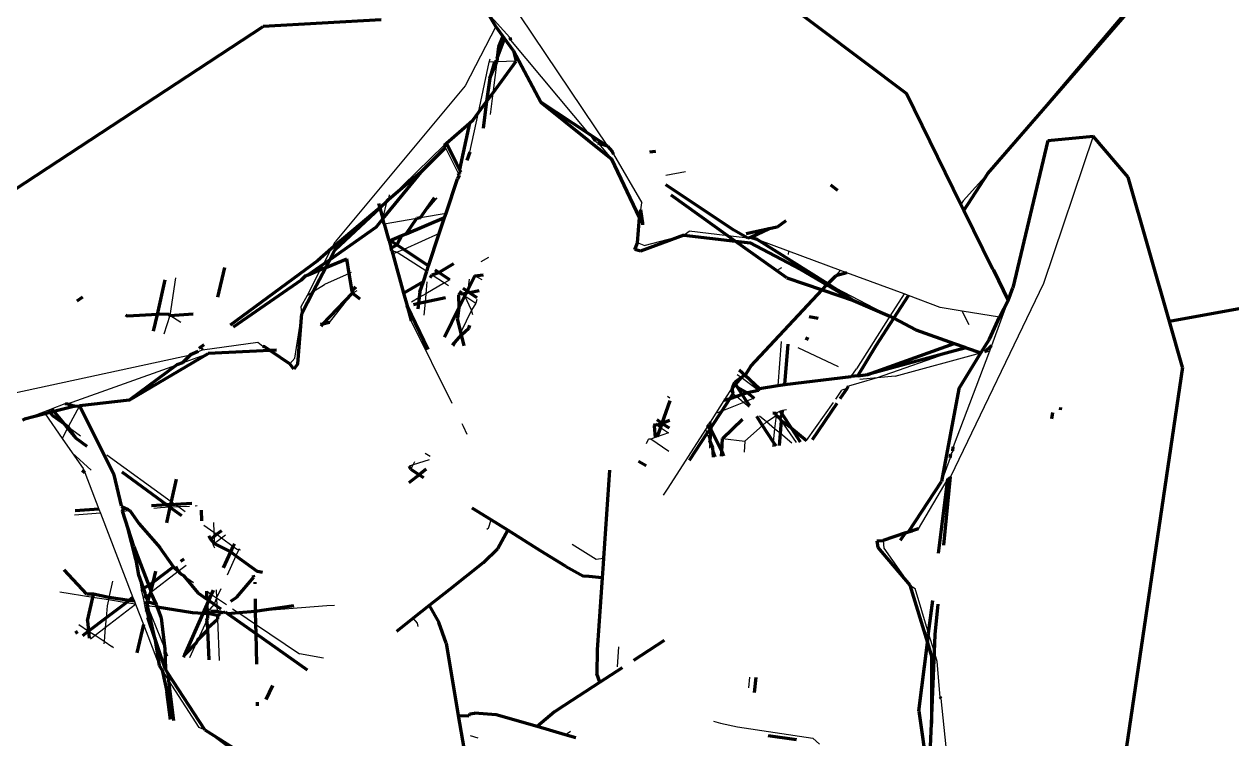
# Model space of a CAD drawing. Header units: millimetres. Extents: x 4307 to 31003, y 2809 to 20009.
# Drawn here: x 13541.02 to 13564.91, y 9350.73 to 9364.86 of the extents above; entities that cross this region are included whole.
import ezdxf

# ---------------------------------------------------------------- set-up
doc = ezdxf.new("R2010")
doc.units = ezdxf.units.MM
doc.layers.add('ProfileEdges', color=7, linetype='Continuous')

msp = doc.modelspace()

# ---------------------------------------------------------------- linework, layer by layer
for p, q in [((13550.251, 9365.884), (13552.559, 9362.45)), ((13560.084, 9361.908), (13563.232, 9365.609)), ((13550.195, 9365.083), (13550.63, 9364.598)), ((13550.356, 9364.816), (13549.747, 9363.64)), ((13550.644, 9364.547), (13552.195, 9362.691)), ((13550.224, 9364.114), (13550.243, 9364.18)), ((13550.325, 9364.117), (13550.224, 9364.114)), ((13550.371, 9364.119), (13550.293, 9363.5)), ((13550.757, 9364.131), (13550.371, 9364.119)), ((13550.009, 9363.113), (13550.224, 9364.114)), ((13549.747, 9363.64), (13547.177, 9360.561)), ((13550.293, 9363.5), (13550.239, 9363.074)), ((13549.836, 9362.329), (13550.009, 9363.113)), ((13548.239, 9361.404), (13549.334, 9362.467)), ((13552.325, 9362.548), (13552.378, 9362.51)), ((13552.378, 9362.51), (13552.647, 9362.194)), ((13562.168, 9362.645), (13561.188, 9359.734)), ((13549.616, 9361.907), (13549.355, 9362.424)), ((13552.684, 9362.291), (13553.239, 9361.331)), ((13553.718, 9361.879), (13554.107, 9361.946)), ((13559.6, 9361.369), (13560.084, 9361.908)), ((13548.119, 9361.01), (13548.205, 9361.372)), ((13548.239, 9361.404), (13548.252, 9361.486)), ((13548.86, 9361.04), (13549.195, 9361.428)), ((13553.219, 9361.193), (13553.239, 9361.331)), ((13559.6, 9361.369), (13559.552, 9361.293)), ((13548.145, 9360.917), (13548.792, 9361.029)), ((13548.86, 9361.04), (13549.37, 9361.128)), ((13547.105, 9360.424), (13547.177, 9360.561)), ((13549.234, 9360.72), (13548.531, 9360.409)), ((13553.287, 9360.485), (13553.153, 9360.536)), ((13553.287, 9360.485), (13554.073, 9360.693)), ((13554.073, 9360.693), (13554.179, 9360.77)), ((13554.943, 9360.677), (13554.179, 9360.77)), ((13555.341, 9360.628), (13554.943, 9360.677)), ((13556.141, 9360.376), (13555.522, 9360.606)), ((13546.943, 9360.117), (13547.105, 9360.424)), ((13548.293, 9360.386), (13548.402, 9360.352)), ((13548.402, 9360.352), (13548.313, 9360.313)), ((13548.531, 9360.409), (13548.402, 9360.352)), ((13548.402, 9360.352), (13548.987, 9359.975)), ((13556.141, 9360.376), (13556.135, 9360.306)), ((13557.171, 9359.994), (13556.141, 9360.376)), ((13546.885, 9360.008), (13546.943, 9360.117)), ((13550.206, 9360.247), (13550.055, 9360.16)), ((13544.019, 9359.848), (13543.901, 9359.104)), ((13546.63, 9359.504), (13546.885, 9360.008)), ((13547.451, 9359.932), (13546.964, 9359.717)), ((13547.493, 9359.951), (13547.451, 9359.932)), ((13549.092, 9359.907), (13549.339, 9359.747)), ((13549.827, 9359.819), (13549.801, 9359.612)), ((13550.084, 9359.806), (13549.936, 9359.886)), ((13555.906, 9359.99), (13555.948, 9360.012)), ((13556.006, 9360.043), (13555.948, 9360.012)), ((13556.373, 9360.019), (13556.924, 9359.729)), ((13557.079, 9359.884), (13557.171, 9359.994)), ((13557.295, 9359.948), (13557.171, 9359.994)), ((13558.428, 9359.527), (13557.295, 9359.948)), ((13546.74, 9359.574), (13546.964, 9359.717)), ((13547.594, 9359.641), (13547.508, 9359.584)), ((13547.515, 9359.544), (13547.609, 9359.595)), ((13548.991, 9359.765), (13548.968, 9359.53)), ((13549.339, 9359.747), (13548.968, 9359.53)), ((13549.444, 9359.808), (13549.339, 9359.747)), ((13549.339, 9359.747), (13549.417, 9359.697)), ((13556.924, 9359.729), (13558.148, 9359.086)), ((13561.188, 9359.734), (13559.345, 9355.912)), ((13546.5, 9359.278), (13546.63, 9359.504)), ((13546.63, 9359.504), (13546.74, 9359.574)), ((13547.061, 9358.96), (13547.515, 9359.544)), ((13548.838, 9359.454), (13548.682, 9359.362)), ((13548.968, 9359.53), (13548.838, 9359.454)), ((13548.952, 9359.363), (13548.927, 9359.105)), ((13548.968, 9359.53), (13548.952, 9359.363)), ((13549.69, 9359.52), (13549.74, 9359.488)), ((13549.875, 9359.209), (13549.74, 9359.488)), ((13549.74, 9359.488), (13549.958, 9359.347)), ((13549.958, 9359.347), (13549.875, 9359.209)), ((13549.978, 9359.418), (13549.958, 9359.347)), ((13558.428, 9359.527), (13558.148, 9359.086)), ((13558.517, 9359.494), (13558.428, 9359.527)), ((13559.145, 9359.261), (13558.517, 9359.494)), ((13560.486, 9359.398), (13560.363, 9359.062)), ((13543.901, 9359.104), (13543.787, 9358.734)), ((13544.122, 9358.963), (13543.901, 9359.104)), ((13546.375, 9358.259), (13546.513, 9359.141)), ((13546.513, 9359.141), (13546.5, 9359.278)), ((13549.875, 9359.209), (13549.66, 9358.773)), ((13549.895, 9359.117), (13549.875, 9359.209)), ((13559.579, 9359.19), (13559.145, 9359.261)), ((13559.714, 9358.918), (13559.579, 9359.19)), ((13560.314, 9359.07), (13559.579, 9359.19)), ((13549.49, 9357.358), (13548.68, 9358.996)), ((13558.148, 9359.086), (13557.487, 9358.049)), ((13560.363, 9359.062), (13560.157, 9358.503)), ((13560.363, 9359.062), (13560.314, 9359.07)), ((13544.466, 9358.386), (13544.551, 9358.419)), ((13544.551, 9358.419), (13545.646, 9358.573)), ((13545.646, 9358.573), (13545.745, 9358.496)), ((13549.581, 9358.613), (13549.519, 9358.487)), ((13555.998, 9358.587), (13555.929, 9357.719)), ((13557.132, 9358.089), (13556.335, 9358.465)), ((13559.405, 9358.396), (13557.898, 9357.868)), ((13560.118, 9358.397), (13559.402, 9356.505)), ((13559.629, 9358.474), (13559.405, 9358.396)), ((13560.03, 9358.376), (13560.118, 9358.397)), ((13560.157, 9358.503), (13560.118, 9358.397)), ((13540.592, 9357.518), (13544.311, 9358.326)), ((13544.153, 9358.167), (13544.664, 9358.35)), ((13546.278, 9358.146), (13546.375, 9358.259)), ((13558.251, 9357.899), (13559.949, 9358.361)), ((13541.883, 9357.355), (13544.043, 9358.128)), ((13555.207, 9357.874), (13555.13, 9357.931)), ((13555.283, 9357.919), (13555.522, 9357.64)), ((13557.381, 9357.892), (13557.487, 9358.049)), ((13554.989, 9357.603), (13555.03, 9357.666)), ((13555.522, 9357.64), (13555.207, 9357.874)), ((13557.898, 9357.868), (13557.33, 9357.702)), ((13557.898, 9357.868), (13557.556, 9357.837)), ((13558.251, 9357.899), (13557.898, 9357.868)), ((13553.796, 9357.464), (13553.749, 9357.499)), ((13554.871, 9357.418), (13554.989, 9357.603)), ((13555.046, 9357.556), (13554.989, 9357.603)), ((13555.112, 9357.5), (13555.046, 9357.556)), ((13555.251, 9357.383), (13555.112, 9357.5)), ((13555.464, 9357.467), (13555.315, 9357.408)), ((13555.549, 9357.62), (13555.522, 9357.64)), ((13557.076, 9357.445), (13557.196, 9357.622)), ((13557.301, 9357.658), (13557.196, 9357.622)), ((13541.032, 9357.051), (13541.409, 9357.197)), ((13541.409, 9357.197), (13541.498, 9357.232)), ((13541.409, 9357.197), (13541.437, 9357.156)), ((13541.498, 9357.232), (13541.563, 9357.258)), ((13541.563, 9357.258), (13541.835, 9357.363)), ((13542.115, 9357.318), (13541.896, 9356.898)), ((13554.712, 9357.168), (13554.871, 9357.418)), ((13554.821, 9357.212), (13554.712, 9357.168)), ((13555.251, 9357.383), (13554.821, 9357.212)), ((13555.315, 9357.408), (13555.251, 9357.383)), ((13555.363, 9357.288), (13555.251, 9357.383)), ((13555.98, 9357.209), (13555.9, 9357.167)), ((13556.024, 9357.22), (13555.98, 9357.209)), ((13556.101, 9357.238), (13556.024, 9357.22)), ((13556.5, 9356.627), (13557.032, 9357.381)), ((13541.437, 9357.156), (13541.776, 9356.67)), ((13549.715, 9356.904), (13549.686, 9356.961)), ((13554.598, 9356.99), (13554.712, 9357.168)), ((13555.709, 9356.997), (13555.571, 9357.113)), ((13555.63, 9356.926), (13555.709, 9356.997)), ((13555.709, 9356.997), (13555.896, 9357.126)), ((13555.869, 9356.862), (13555.709, 9356.997)), ((13555.896, 9357.126), (13555.869, 9356.862)), ((13556.302, 9356.591), (13556.006, 9357.015)), ((13541.882, 9356.871), (13541.776, 9356.67)), ((13541.896, 9356.898), (13541.882, 9356.871)), ((13541.896, 9356.898), (13542.137, 9356.724)), ((13549.788, 9356.747), (13549.715, 9356.904)), ((13553.772, 9356.778), (13553.544, 9356.705)), ((13553.545, 9356.933), (13553.609, 9356.889)), ((13553.609, 9356.889), (13553.772, 9356.778)), ((13553.765, 9355.685), (13554.505, 9356.844)), ((13554.505, 9356.844), (13554.542, 9356.902)), ((13554.533, 9356.771), (13554.505, 9356.844)), ((13554.589, 9356.626), (13554.533, 9356.771)), ((13555.281, 9356.615), (13555.63, 9356.926)), ((13555.869, 9356.862), (13555.842, 9356.602)), ((13555.984, 9356.765), (13555.869, 9356.862)), ((13556.211, 9356.574), (13555.984, 9356.765)), ((13541.776, 9356.67), (13541.973, 9356.388)), ((13553.332, 9356.569), (13553.372, 9356.657)), ((13553.419, 9356.654), (13553.372, 9356.657)), ((13553.502, 9356.691), (13553.419, 9356.654)), ((13553.778, 9356.41), (13553.419, 9356.654)), ((13553.544, 9356.705), (13553.502, 9356.691)), ((13554.589, 9356.626), (13554.577, 9356.478)), ((13554.712, 9356.306), (13554.644, 9356.481)), ((13554.839, 9356.667), (13555.281, 9356.615)), ((13555.281, 9356.615), (13555.268, 9356.4)), ((13555.842, 9356.602), (13555.833, 9356.504)), ((13542.351, 9356.041), (13541.973, 9356.388)), ((13541.973, 9356.388), (13542.192, 9356.073)), ((13542.661, 9356.345), (13543.933, 9355.424)), ((13549.032, 9356.25), (13548.718, 9356.148)), ((13548.958, 9356.377), (13549.053, 9356.318)), ((13559.343, 9356.285), (13559.17, 9355.816)), ((13559.394, 9356.424), (13559.352, 9356.356)), ((13542.192, 9356.073), (13542.221, 9355.997)), ((13542.221, 9355.997), (13542.501, 9355.271)), ((13548.718, 9356.148), (13548.641, 9356.123)), ((13548.673, 9356.061), (13548.718, 9356.148)), ((13548.718, 9356.148), (13548.751, 9356.211)), ((13559.293, 9355.879), (13558.709, 9354.884)), ((13559.345, 9355.912), (13559.293, 9355.879)), ((13553.671, 9355.547), (13553.765, 9355.685)), ((13543.718, 9355.295), (13543.588, 9355.284)), ((13543.906, 9355.309), (13543.718, 9355.295)), ((13544.084, 9355.315), (13543.906, 9355.309)), ((13543.933, 9355.424), (13544.015, 9355.365)), ((13544.015, 9355.365), (13544.084, 9355.315)), ((13544.291, 9355.326), (13544.084, 9355.315)), ((13544.084, 9355.315), (13544.205, 9355.227)), ((13544.444, 9355.334), (13544.404, 9355.332)), ((13542.53, 9355.195), (13542.017, 9355.151)), ((13542.501, 9355.271), (13542.53, 9355.195)), ((13542.53, 9355.195), (13543.174, 9353.523)), ((13542.97, 9355.232), (13543.041, 9355.238)), ((13543.289, 9353.969), (13542.97, 9355.232)), ((13543.077, 9355.259), (13543.041, 9355.238)), ((13550.206, 9354.895), (13550.261, 9355.06)), ((13544.578, 9354.957), (13544.774, 9354.815)), ((13544.766, 9355.007), (13544.774, 9354.815)), ((13544.774, 9354.815), (13544.831, 9354.774)), ((13544.774, 9354.815), (13544.778, 9354.734)), ((13550.206, 9354.895), (13550.174, 9354.869)), ((13544.757, 9354.571), (13544.784, 9354.592)), ((13544.757, 9354.571), (13544.788, 9354.504)), ((13544.778, 9354.734), (13544.784, 9354.592)), ((13544.784, 9354.592), (13544.929, 9354.703)), ((13544.831, 9354.774), (13544.929, 9354.703)), ((13544.929, 9354.703), (13545.006, 9354.763)), ((13544.929, 9354.703), (13545.16, 9354.536)), ((13551.861, 9354.58), (13552.34, 9354.284)), ((13558.017, 9354.654), (13558.032, 9354.497)), ((13545.213, 9354.35), (13545.037, 9353.964)), ((13545.16, 9354.536), (13545.245, 9354.474)), ((13545.276, 9354.488), (13545.213, 9354.35)), ((13545.302, 9354.462), (13545.245, 9354.474)), ((13558.032, 9354.497), (13558.54, 9353.771)), ((13544.069, 9354.042), (13544.23, 9354.166)), ((13552.34, 9354.284), (13552.483, 9354.3)), ((13542.767, 9353.847), (13542.699, 9353.524)), ((13543.289, 9353.969), (13543.344, 9353.651)), ((13543.523, 9353.623), (13544.069, 9354.042)), ((13544.172, 9353.96), (13544.373, 9353.824)), ((13542.382, 9353.525), (13541.728, 9353.627)), ((13543.344, 9353.651), (13543.377, 9353.51)), ((13543.42, 9353.543), (13543.523, 9353.623)), ((13544.634, 9353.648), (13544.73, 9353.583)), ((13544.823, 9353.678), (13544.83, 9353.516)), ((13544.913, 9353.693), (13544.83, 9353.516)), ((13558.54, 9353.771), (13558.647, 9353.703)), ((13558.915, 9352.822), (13558.647, 9353.703)), ((13542.689, 9353.477), (13542.382, 9353.525)), ((13542.627, 9352.934), (13543.224, 9353.393)), ((13542.689, 9353.477), (13542.665, 9353.36)), ((13542.699, 9353.524), (13542.689, 9353.477)), ((13543.04, 9353.422), (13542.689, 9353.477)), ((13543.224, 9353.393), (13543.04, 9353.422)), ((13543.174, 9353.523), (13543.203, 9353.449)), ((13543.203, 9353.449), (13543.224, 9353.393)), ((13543.224, 9353.393), (13543.38, 9352.99)), ((13543.377, 9353.51), (13543.42, 9353.543)), ((13543.377, 9353.51), (13543.399, 9353.42)), ((13543.399, 9353.42), (13543.411, 9353.369)), ((13543.463, 9353.354), (13543.411, 9353.369)), ((13543.439, 9353.25), (13543.411, 9353.369)), ((13544.778, 9353.395), (13544.648, 9353.243)), ((13544.73, 9353.583), (13544.83, 9353.516)), ((13544.83, 9353.516), (13544.778, 9353.395)), ((13544.83, 9353.516), (13545.025, 9353.384)), ((13544.83, 9353.516), (13544.837, 9353.353)), ((13547.162, 9353.367), (13547.007, 9353.36)), ((13542.665, 9353.36), (13542.644, 9353.123)), ((13543.468, 9353.128), (13543.439, 9353.25)), ((13543.463, 9353.354), (13543.807, 9352.511)), ((13543.508, 9353.354), (13543.463, 9353.354)), ((13543.655, 9353.331), (13543.508, 9353.354)), ((13544.837, 9353.353), (13544.841, 9353.25)), ((13544.957, 9353.219), (13544.89, 9353.19)), ((13545.146, 9353.302), (13545.268, 9353.22)), ((13545.268, 9353.22), (13545.6, 9352.997)), ((13547.007, 9353.36), (13545.595, 9353.246)), ((13542.105, 9352.99), (13542.296, 9352.86)), ((13542.424, 9352.777), (13542.627, 9352.934)), ((13542.627, 9352.934), (13542.602, 9352.658)), ((13542.644, 9353.123), (13542.627, 9352.934)), ((13543.38, 9352.99), (13543.692, 9352.179)), ((13544.633, 9353.077), (13544.456, 9352.688)), ((13544.848, 9353.096), (13544.883, 9352.276)), ((13545.6, 9352.997), (13546.47, 9352.409)), ((13548.806, 9353.017), (13548.719, 9353.115)), ((13548.817, 9352.954), (13548.806, 9353.017)), ((13542.296, 9352.86), (13542.424, 9352.777)), ((13542.333, 9352.708), (13542.424, 9352.777)), ((13542.424, 9352.777), (13542.602, 9352.658)), ((13542.602, 9352.658), (13542.598, 9352.605)), ((13542.602, 9352.658), (13542.76, 9352.553)), ((13559.031, 9352.442), (13558.915, 9352.822)), ((13542.79, 9352.53), (13542.76, 9352.553)), ((13543.807, 9352.511), (13543.856, 9352.372)), ((13544.427, 9352.624), (13544.293, 9352.331)), ((13552.757, 9352.155), (13552.784, 9352.55)), ((13559.086, 9352.261), (13559.031, 9352.442)), ((13544.204, 9352.34), (13544.199, 9352.391)), ((13546.941, 9352.328), (13546.47, 9352.409)), ((13559.146, 9351.554), (13559.086, 9352.261)), ((13543.751, 9352.087), (13543.881, 9351.885)), ((13555.356, 9351.741), (13555.379, 9351.951)), ((13543.881, 9351.885), (13544.481, 9350.951)), ((13559.261, 9350.574), (13559.162, 9351.529)), ((13554.656, 9351.08), (13554.795, 9351.042)), ((13554.795, 9351.042), (13555.131, 9350.97)), ((13544.594, 9350.908), (13544.481, 9350.951)), ((13545.282, 9350.391), (13544.594, 9350.908)), ((13550.004, 9350.746), (13549.851, 9350.789)), ((13551.728, 9350.811), (13551.832, 9350.879)), ((13555.131, 9350.97), (13556.624, 9350.74)), ((13556.624, 9350.74), (13556.756, 9350.621))]:
    msp.add_line(p, q)
at = {"layer": 'ProfileEdges', "lineweight": 211}
for p, q in [((13552.491, 9368.007), (13558.475, 9363.49)), ((13560.084, 9361.908), (13563.372, 9365.697)), ((13550.356, 9364.816), (13550.195, 9365.083)), ((13548.085, 9364.951), (13545.752, 9364.818)), ((13539.523, 9360.73), (13545.752, 9364.818)), ((13550.491, 9364.626), (13550.356, 9364.816)), ((13550.491, 9364.626), (13550.409, 9364.412)), ((13550.525, 9364.579), (13550.491, 9364.626)), ((13550.63, 9364.598), (13550.644, 9364.547)), ((13550.381, 9364.191), (13550.525, 9364.579)), ((13550.409, 9364.412), (13550.381, 9364.191)), ((13550.702, 9364.333), (13550.525, 9364.579)), ((13550.233, 9363.794), (13550.371, 9364.119)), ((13550.325, 9364.117), (13550.233, 9363.794)), ((13550.293, 9363.5), (13550.757, 9364.131)), ((13550.371, 9364.119), (13550.325, 9364.117)), ((13550.381, 9364.191), (13550.371, 9364.119)), ((13550.702, 9364.333), (13550.757, 9364.131)), ((13551.241, 9363.322), (13550.702, 9364.333)), ((13550.233, 9363.794), (13550.171, 9363.335)), ((13550.171, 9363.335), (13550.293, 9363.5)), ((13559.552, 9361.293), (13558.475, 9363.49)), ((13550.009, 9363.113), (13550.171, 9363.335)), ((13550.171, 9363.335), (13550.1, 9362.799)), ((13552.195, 9362.691), (13551.241, 9363.322)), ((13551.241, 9363.322), (13552.647, 9362.194)), ((13549.831, 9362.907), (13549.904, 9362.971)), ((13549.904, 9362.971), (13550.009, 9363.113)), ((13549.38, 9362.508), (13549.831, 9362.907)), ((13549.831, 9362.907), (13549.633, 9361.989)), ((13552.261, 9362.647), (13552.195, 9362.691)), ((13549.334, 9362.467), (13549.38, 9362.508)), ((13549.355, 9362.424), (13549.334, 9362.467)), ((13549.576, 9362.11), (13549.38, 9362.508)), ((13552.559, 9362.45), (13552.261, 9362.647)), ((13552.325, 9362.548), (13552.261, 9362.647)), ((13552.559, 9362.45), (13552.378, 9362.51)), ((13552.559, 9362.45), (13552.653, 9362.345)), ((13561.276, 9362.564), (13560.579, 9359.65)), ((13561.276, 9362.564), (13562.168, 9362.645)), ((13562.862, 9361.839), (13562.168, 9362.645)), ((13548.908, 9361.978), (13549.355, 9362.424)), ((13549.836, 9362.329), (13549.778, 9362.166)), ((13552.684, 9362.291), (13552.653, 9362.345)), ((13553.511, 9362.345), (13553.39, 9362.329)), ((13548.119, 9361.01), (13548.908, 9361.978)), ((13548.239, 9361.404), (13548.908, 9361.978)), ((13549.633, 9361.989), (13549.576, 9362.11)), ((13549.66, 9361.933), (13549.633, 9361.989)), ((13553.196, 9361.037), (13552.647, 9362.194)), ((13549.37, 9361.128), (13549.593, 9361.802)), ((13549.631, 9361.876), (13549.593, 9361.802)), ((13549.66, 9361.933), (13549.616, 9361.907)), ((13549.631, 9361.876), (13549.616, 9361.907)), ((13559.609, 9361.176), (13560.084, 9361.908)), ((13563.679, 9358.984), (13562.862, 9361.839)), ((13555.063, 9360.792), (13553.716, 9361.684)), ((13556.975, 9361.682), (13557.115, 9361.579)), ((13548.033, 9361.318), (13548.057, 9361.233)), ((13548.057, 9361.233), (13548.205, 9361.372)), ((13548.205, 9361.372), (13548.239, 9361.404)), ((13548.86, 9361.04), (13549.137, 9361.432)), ((13554.943, 9360.677), (13553.82, 9361.48)), ((13559.609, 9361.176), (13559.552, 9361.293)), ((13548.057, 9361.233), (13547.105, 9360.424)), ((13547.17, 9360.398), (13548.057, 9361.233)), ((13548.057, 9361.233), (13548.119, 9361.01)), ((13548.581, 9360.718), (13549.339, 9361.036)), ((13548.581, 9360.718), (13548.792, 9361.029)), ((13548.792, 9361.029), (13548.86, 9361.04)), ((13549.234, 9360.72), (13549.339, 9361.036)), ((13549.339, 9361.036), (13549.37, 9361.128)), ((13553.153, 9360.536), (13553.196, 9361.037)), ((13553.196, 9361.037), (13553.219, 9361.193)), ((13553.262, 9360.927), (13553.196, 9361.037)), ((13553.262, 9360.927), (13553.219, 9361.193)), ((13560.176, 9360.021), (13559.609, 9361.176)), ((13547.985, 9360.845), (13547.07, 9360.205)), ((13547.985, 9360.845), (13548.119, 9361.01)), ((13548.145, 9360.917), (13548.119, 9361.01)), ((13548.145, 9360.917), (13548.231, 9360.607)), ((13553.264, 9360.894), (13553.262, 9360.927)), ((13555.341, 9360.628), (13555.063, 9360.792)), ((13555.758, 9360.813), (13555.304, 9360.717)), ((13555.758, 9360.813), (13555.396, 9360.641)), ((13555.916, 9360.847), (13555.758, 9360.813)), ((13556.087, 9360.97), (13555.916, 9360.847)), ((13548.264, 9360.586), (13548.231, 9360.607)), ((13548.231, 9360.607), (13548.24, 9360.576)), ((13548.24, 9360.576), (13548.264, 9360.586)), ((13548.24, 9360.576), (13548.28, 9360.431)), ((13548.264, 9360.586), (13548.495, 9360.682)), ((13548.393, 9360.501), (13548.264, 9360.586)), ((13548.393, 9360.501), (13548.495, 9360.682)), ((13548.495, 9360.682), (13548.581, 9360.718)), ((13549.023, 9360.085), (13549.234, 9360.72)), ((13553.103, 9360.409), (13553.153, 9360.536)), ((13554.073, 9360.693), (13553.218, 9360.373)), ((13554.073, 9360.693), (13555.09, 9360.572)), ((13555.09, 9360.572), (13554.943, 9360.677)), ((13555.09, 9360.572), (13555.386, 9360.537)), ((13555.906, 9359.99), (13555.09, 9360.572)), ((13555.396, 9360.641), (13555.341, 9360.628)), ((13555.386, 9360.537), (13556.373, 9360.019)), ((13555.522, 9360.606), (13555.396, 9360.641)), ((13556.924, 9359.729), (13555.522, 9360.606)), ((13547.105, 9360.424), (13546.824, 9360.182)), ((13547.07, 9360.205), (13547.17, 9360.398)), ((13548.28, 9360.431), (13548.393, 9360.501)), ((13548.293, 9360.386), (13548.28, 9360.431)), ((13548.293, 9360.386), (13548.313, 9360.313)), ((13548.313, 9360.313), (13548.528, 9359.54)), ((13548.531, 9360.409), (13548.393, 9360.501)), ((13549.023, 9360.085), (13548.531, 9360.409)), ((13553.218, 9360.373), (13553.103, 9360.409)), ((13546.824, 9360.182), (13545.098, 9358.907)), ((13546.943, 9360.117), (13546.641, 9359.906)), ((13547.07, 9360.205), (13546.943, 9360.117)), ((13546.989, 9360.052), (13547.403, 9360.225)), ((13546.989, 9360.052), (13547.07, 9360.205)), ((13547.451, 9359.932), (13547.403, 9360.225)), ((13548.987, 9359.975), (13549.023, 9360.085)), ((13549.224, 9359.953), (13549.521, 9360.129)), ((13544.983, 9360.05), (13544.849, 9359.462)), ((13546.586, 9359.883), (13546.501, 9359.801)), ((13546.586, 9359.883), (13546.641, 9359.906)), ((13546.641, 9359.906), (13546.885, 9360.008)), ((13546.74, 9359.574), (13546.989, 9360.052)), ((13546.885, 9360.008), (13546.989, 9360.052)), ((13547.508, 9359.584), (13547.451, 9359.932)), ((13548.919, 9359.772), (13548.987, 9359.975)), ((13549.051, 9359.85), (13549.092, 9359.907)), ((13549.092, 9359.907), (13549.224, 9359.953)), ((13549.224, 9359.953), (13549.156, 9359.998)), ((13549.444, 9359.808), (13549.224, 9359.953)), ((13549.936, 9359.886), (13549.801, 9359.612)), ((13549.936, 9359.886), (13550.111, 9359.904)), ((13556.111, 9359.843), (13555.906, 9359.99)), ((13556.111, 9359.843), (13556.809, 9359.606)), ((13556.373, 9360.019), (13556.903, 9359.706)), ((13556.924, 9359.729), (13557.079, 9359.884)), ((13557.295, 9359.948), (13557.079, 9359.884)), ((13560.176, 9360.021), (13560.201, 9359.997)), ((13560.201, 9359.997), (13560.486, 9359.398)), ((13568.562, 9359.875), (13563.679, 9358.984)), ((13543.659, 9359.123), (13543.814, 9359.806)), ((13546.501, 9359.801), (13545.159, 9358.87)), ((13547.508, 9359.584), (13547.584, 9359.671)), ((13547.508, 9359.584), (13547.515, 9359.544)), ((13548.528, 9359.54), (13548.919, 9359.772)), ((13548.852, 9359.569), (13548.919, 9359.772)), ((13549.668, 9359.581), (13549.646, 9359.549)), ((13549.796, 9359.575), (13549.705, 9359.636)), ((13549.801, 9359.612), (13549.796, 9359.575)), ((13550.025, 9359.592), (13549.834, 9359.551)), ((13555.401, 9358.1), (13556.809, 9359.606)), ((13556.809, 9359.606), (13556.903, 9359.706)), ((13556.809, 9359.606), (13557.429, 9359.395)), ((13556.903, 9359.706), (13556.924, 9359.729)), ((13556.903, 9359.706), (13557.429, 9359.395)), ((13557.429, 9359.395), (13556.924, 9359.729)), ((13560.486, 9359.398), (13560.579, 9359.65)), ((13542.178, 9359.463), (13542.063, 9359.382)), ((13546.513, 9359.141), (13546.74, 9359.574)), ((13546.934, 9358.933), (13547.515, 9359.544)), ((13547.515, 9359.544), (13547.663, 9359.43)), ((13548.528, 9359.54), (13548.598, 9359.291)), ((13548.838, 9359.454), (13548.825, 9359.336)), ((13548.952, 9359.363), (13548.825, 9359.336)), ((13548.852, 9359.569), (13548.838, 9359.454)), ((13549.357, 9359.449), (13548.952, 9359.363)), ((13549.646, 9359.549), (13549.616, 9359.505)), ((13549.616, 9359.505), (13549.623, 9359.253)), ((13549.74, 9359.488), (13549.623, 9359.253)), ((13549.646, 9359.549), (13549.69, 9359.52)), ((13549.763, 9359.536), (13549.69, 9359.52)), ((13549.74, 9359.488), (13549.763, 9359.536)), ((13549.763, 9359.536), (13549.796, 9359.575)), ((13549.834, 9359.551), (13549.796, 9359.575)), ((13549.987, 9359.451), (13549.834, 9359.551)), ((13557.429, 9359.395), (13558.148, 9359.086)), ((13558.226, 9359.046), (13558.517, 9359.494)), ((13560.314, 9359.07), (13560.486, 9359.398)), ((13543.029, 9359.117), (13543.069, 9359.089)), ((13543.659, 9359.123), (13543.069, 9359.089)), ((13543.583, 9358.793), (13543.659, 9359.123)), ((13543.868, 9359.126), (13543.659, 9359.123)), ((13543.901, 9359.104), (13543.868, 9359.126)), ((13543.901, 9359.104), (13544.366, 9359.131)), ((13546.435, 9358.143), (13546.513, 9359.141)), ((13549.014, 9358.427), (13548.598, 9359.291)), ((13548.598, 9359.291), (13548.68, 9358.996)), ((13548.825, 9359.336), (13548.727, 9359.315)), ((13548.825, 9359.336), (13548.812, 9359.226)), ((13549.623, 9359.253), (13549.339, 9358.675)), ((13549.623, 9359.253), (13549.595, 9359.043)), ((13546.934, 9358.933), (13546.882, 9358.922)), ((13546.896, 9358.89), (13546.934, 9358.933)), ((13547.061, 9358.96), (13546.934, 9358.933)), ((13549.66, 9358.773), (13549.595, 9359.043)), ((13549.821, 9358.848), (13549.838, 9358.91)), ((13556.731, 9359.043), (13556.551, 9359.074)), ((13557.874, 9358.505), (13558.226, 9359.046)), ((13558.148, 9359.086), (13558.226, 9359.046)), ((13558.226, 9359.046), (13558.665, 9358.815)), ((13560.117, 9358.635), (13560.314, 9359.07)), ((13563.937, 9358.08), (13563.679, 9358.984)), ((13549.581, 9358.613), (13549.673, 9358.719)), ((13549.673, 9358.719), (13549.66, 9358.773)), ((13549.673, 9358.719), (13549.821, 9358.848)), ((13549.725, 9358.5), (13549.673, 9358.719)), ((13556.48, 9358.66), (13556.536, 9358.632)), ((13558.665, 9358.815), (13559.422, 9358.547)), ((13559.949, 9358.361), (13560.117, 9358.635)), ((13544.466, 9358.386), (13544.311, 9358.326)), ((13544.574, 9358.52), (13544.476, 9358.448)), ((13544.558, 9358.45), (13544.526, 9358.428)), ((13545.888, 9358.409), (13544.664, 9358.35)), ((13545.745, 9358.496), (13545.771, 9358.488)), ((13545.888, 9358.409), (13545.771, 9358.488)), ((13546.017, 9358.416), (13545.888, 9358.409)), ((13545.888, 9358.409), (13546.278, 9358.146)), ((13549.494, 9358.512), (13549.581, 9358.613)), ((13556.069, 9357.736), (13556.138, 9358.536)), ((13557.517, 9357.908), (13557.874, 9358.505)), ((13557.714, 9357.932), (13559.422, 9358.547)), ((13559.405, 9358.396), (13557.714, 9357.932)), ((13559.656, 9358.465), (13559.405, 9358.396)), ((13559.422, 9358.547), (13559.629, 9358.474)), ((13559.629, 9358.474), (13559.656, 9358.465)), ((13559.656, 9358.465), (13559.949, 9358.361)), ((13560.157, 9358.503), (13560.03, 9358.376)), ((13543.098, 9357.43), (13544.664, 9358.35)), ((13544.153, 9358.167), (13544.043, 9358.128)), ((13544.311, 9358.326), (13544.153, 9358.167)), ((13546.358, 9358.043), (13546.278, 9358.146)), ((13559.511, 9357.648), (13559.949, 9358.361)), ((13544.043, 9358.128), (13543.098, 9357.43)), ((13546.435, 9358.143), (13546.358, 9358.043)), ((13555.166, 9358.026), (13555.283, 9357.919)), ((13555.283, 9357.919), (13555.207, 9357.874)), ((13555.401, 9358.1), (13555.283, 9357.919)), ((13555.283, 9357.919), (13555.57, 9357.656)), ((13557.517, 9357.908), (13557.381, 9357.892)), ((13557.517, 9357.908), (13557.714, 9357.932)), ((13563.937, 9358.08), (13562.767, 9350.174)), ((13555.072, 9357.779), (13555.03, 9357.666)), ((13555.095, 9357.743), (13555.03, 9357.666)), ((13555.046, 9357.556), (13555.03, 9357.666)), ((13555.207, 9357.874), (13555.072, 9357.779)), ((13555.095, 9357.743), (13555.072, 9357.779)), ((13555.207, 9357.874), (13555.095, 9357.743)), ((13555.132, 9357.687), (13555.095, 9357.743)), ((13555.228, 9357.54), (13555.132, 9357.687)), ((13555.132, 9357.687), (13555.329, 9357.574)), ((13555.57, 9357.656), (13555.929, 9357.719)), ((13555.929, 9357.719), (13556.069, 9357.736)), ((13556.069, 9357.736), (13557.381, 9357.892)), ((13557.301, 9357.658), (13557.33, 9357.702)), ((13543.098, 9357.43), (13542.115, 9357.318)), ((13554.821, 9357.212), (13554.98, 9357.455)), ((13554.98, 9357.455), (13554.871, 9357.418)), ((13554.98, 9357.455), (13555.046, 9357.556)), ((13555.112, 9357.5), (13554.98, 9357.455)), ((13555.228, 9357.54), (13555.112, 9357.5)), ((13555.329, 9357.574), (13555.228, 9357.54)), ((13555.315, 9357.408), (13555.228, 9357.54)), ((13555.549, 9357.62), (13555.329, 9357.574)), ((13555.329, 9357.574), (13555.464, 9357.467)), ((13555.57, 9357.656), (13555.549, 9357.62)), ((13557.165, 9357.458), (13557.301, 9357.658)), ((13559.511, 9357.648), (13559.17, 9355.816)), ((13541.498, 9357.232), (13541.538, 9357.183)), ((13541.61, 9357.201), (13541.538, 9357.183)), ((13541.563, 9357.258), (13541.61, 9357.201)), ((13542.029, 9357.31), (13541.61, 9357.201)), ((13541.61, 9357.201), (13541.805, 9356.964)), ((13541.835, 9357.363), (13541.883, 9357.355)), ((13541.883, 9357.355), (13542.029, 9357.31)), ((13542.029, 9357.31), (13542.115, 9357.318)), ((13542.801, 9355.948), (13542.115, 9357.318)), ((13553.795, 9357.413), (13553.637, 9356.967)), ((13554.617, 9356.9), (13554.821, 9357.212)), ((13555.377, 9357.313), (13555.315, 9357.408)), ((13555.98, 9357.209), (13556.018, 9357.152)), ((13556.018, 9357.152), (13556.024, 9357.22)), ((13556.616, 9356.648), (13557.104, 9357.368)), ((13561.521, 9357.281), (13561.514, 9357.23)), ((13540.99, 9357.03), (13541.032, 9357.051)), ((13541.437, 9357.156), (13541.032, 9357.051)), ((13541.538, 9357.183), (13541.437, 9357.156)), ((13541.538, 9357.183), (13541.585, 9357.124)), ((13541.585, 9357.124), (13541.805, 9356.964)), ((13541.805, 9356.964), (13541.896, 9356.898)), ((13541.805, 9356.964), (13541.882, 9356.871)), ((13553.507, 9356.959), (13553.486, 9356.912)), ((13553.507, 9356.959), (13553.545, 9356.933)), ((13553.637, 9356.967), (13553.544, 9357.04)), ((13553.637, 9356.967), (13553.545, 9356.933)), ((13553.637, 9356.967), (13553.609, 9356.889)), ((13553.788, 9357.022), (13553.637, 9356.967)), ((13553.786, 9356.875), (13553.637, 9356.967)), ((13554.598, 9356.99), (13554.572, 9356.948)), ((13554.839, 9356.667), (13555.23, 9357.051)), ((13555.63, 9356.926), (13555.516, 9357.101)), ((13555.836, 9357.176), (13555.9, 9357.167)), ((13555.896, 9357.126), (13555.9, 9357.167)), ((13555.972, 9357.063), (13555.896, 9357.126)), ((13555.972, 9357.063), (13556.018, 9357.152)), ((13556.006, 9357.015), (13555.972, 9357.063)), ((13555.984, 9356.765), (13556.006, 9357.015)), ((13556.006, 9357.015), (13556.195, 9356.879)), ((13556.018, 9357.152), (13556.195, 9356.879)), ((13561.354, 9357.059), (13561.369, 9357.186)), ((13541.882, 9356.871), (13542.039, 9356.681)), ((13541.896, 9356.898), (13542.039, 9356.681)), ((13553.486, 9356.912), (13553.502, 9356.691)), ((13553.609, 9356.889), (13553.544, 9356.705)), ((13554.187, 9356.24), (13554.533, 9356.771)), ((13554.533, 9356.771), (13554.608, 9356.853)), ((13554.542, 9356.902), (13554.572, 9356.948)), ((13554.608, 9356.853), (13554.542, 9356.902)), ((13554.572, 9356.948), (13554.617, 9356.9)), ((13554.608, 9356.853), (13554.589, 9356.626)), ((13554.608, 9356.853), (13554.617, 9356.9)), ((13554.608, 9356.853), (13554.824, 9356.414)), ((13555.842, 9356.602), (13555.63, 9356.926)), ((13555.963, 9356.528), (13555.984, 9356.765)), ((13556.195, 9356.879), (13556.374, 9356.604)), ((13556.195, 9356.879), (13556.5, 9356.627)), ((13542.039, 9356.681), (13542.26, 9356.519)), ((13554.644, 9356.481), (13554.589, 9356.626)), ((13554.662, 9356.299), (13554.644, 9356.481)), ((13554.824, 9356.414), (13554.839, 9356.667)), ((13555.898, 9356.516), (13555.842, 9356.602)), ((13559.394, 9356.424), (13559.402, 9356.505)), ((13554.818, 9356.319), (13554.824, 9356.414)), ((13554.824, 9356.414), (13554.859, 9356.325)), ((13559.343, 9356.285), (13559.352, 9356.356)), ((13542.169, 9356.045), (13542.221, 9355.997)), ((13542.956, 9356.007), (13543.844, 9355.355)), ((13548.673, 9356.061), (13548.641, 9356.123)), ((13548.673, 9356.061), (13548.835, 9355.953)), ((13548.974, 9356.065), (13548.835, 9355.953)), ((13552.605, 9356.042), (13552.483, 9354.3)), ((13553.177, 9356.222), (13553.324, 9356.132)), ((13542.945, 9355.337), (13542.801, 9355.948)), ((13544.032, 9355.862), (13543.933, 9355.424)), ((13548.835, 9355.953), (13548.635, 9355.791)), ((13548.835, 9355.953), (13548.921, 9355.896)), ((13558.519, 9354.821), (13559.17, 9355.816)), ((13559.111, 9354.404), (13559.293, 9355.879)), ((13559.216, 9354.562), (13559.345, 9355.912)), ((13542.945, 9355.337), (13542.991, 9355.295)), ((13542.991, 9355.295), (13542.953, 9355.304)), ((13542.97, 9355.232), (13542.991, 9355.295)), ((13543.077, 9355.259), (13542.991, 9355.295)), ((13543.844, 9355.355), (13543.54, 9355.339)), ((13543.906, 9355.309), (13543.836, 9355)), ((13543.918, 9355.359), (13543.844, 9355.355)), ((13543.844, 9355.355), (13543.906, 9355.309)), ((13543.918, 9355.359), (13543.906, 9355.309)), ((13543.906, 9355.309), (13544.133, 9355.143)), ((13543.933, 9355.424), (13543.918, 9355.359)), ((13544.015, 9355.365), (13543.918, 9355.359)), ((13544.34, 9355.382), (13544.015, 9355.365)), ((13550.261, 9355.06), (13549.886, 9355.294)), ((13542.501, 9355.271), (13542.033, 9355.236)), ((13543.195, 9354.53), (13542.97, 9355.232)), ((13543.077, 9355.259), (13543.112, 9355.244)), ((13543.112, 9355.244), (13543.299, 9354.982)), ((13544.538, 9355.043), (13544.528, 9355.25)), ((13550.589, 9354.856), (13550.261, 9355.06)), ((13543.299, 9354.982), (13543.707, 9354.511)), ((13544.925, 9354.845), (13544.831, 9354.774)), ((13550.589, 9354.856), (13550.391, 9354.496)), ((13551.239, 9354.45), (13550.589, 9354.856)), ((13558.458, 9354.801), (13558.017, 9354.654)), ((13558.356, 9354.656), (13558.458, 9354.801)), ((13558.458, 9354.801), (13558.519, 9354.821)), ((13558.519, 9354.821), (13558.588, 9354.84)), ((13558.709, 9354.884), (13558.588, 9354.84)), ((13544.677, 9354.743), (13544.706, 9354.68)), ((13544.778, 9354.734), (13544.706, 9354.68)), ((13544.706, 9354.68), (13544.784, 9354.592)), ((13544.831, 9354.774), (13544.778, 9354.734)), ((13544.784, 9354.592), (13545.11, 9354.425)), ((13545.16, 9354.536), (13545.182, 9354.584)), ((13557.892, 9354.647), (13558.017, 9354.654)), ((13557.892, 9354.647), (13557.911, 9354.516)), ((13543.195, 9354.53), (13543.49, 9353.761)), ((13543.289, 9353.969), (13543.195, 9354.53)), ((13543.978, 9354.13), (13543.707, 9354.511)), ((13544.969, 9354.112), (13545.11, 9354.425)), ((13545.11, 9354.425), (13545.16, 9354.536)), ((13545.11, 9354.425), (13545.213, 9354.35)), ((13545.213, 9354.35), (13545.637, 9354.038)), ((13550.112, 9354.215), (13550.391, 9354.496)), ((13551.733, 9354.142), (13551.239, 9354.45)), ((13557.911, 9354.516), (13558.54, 9353.771)), ((13543.978, 9354.13), (13543.568, 9353.821)), ((13543.978, 9354.13), (13544.069, 9354.042)), ((13544.02, 9354.14), (13544.069, 9354.042)), ((13544.181, 9354.283), (13544.115, 9354.234)), ((13550.112, 9354.215), (13549.43, 9353.676)), ((13551.733, 9354.142), (13552.088, 9353.945)), ((13552.476, 9354.191), (13552.456, 9353.916)), ((13552.483, 9354.3), (13552.476, 9354.191)), ((13542.263, 9353.589), (13541.812, 9354.069)), ((13543.382, 9353.706), (13543.289, 9353.969)), ((13543.62, 9354.046), (13543.568, 9353.821)), ((13544.069, 9354.042), (13544.111, 9354.001)), ((13544.111, 9354.001), (13544.172, 9353.96)), ((13544.172, 9353.96), (13544.459, 9353.62)), ((13545.228, 9353.532), (13545.566, 9353.924)), ((13545.566, 9353.924), (13545.559, 9353.964)), ((13545.737, 9354.018), (13545.637, 9354.038)), ((13552.197, 9353.937), (13552.088, 9353.945)), ((13552.456, 9353.916), (13552.197, 9353.937)), ((13552.456, 9353.916), (13552.357, 9352.488)), ((13543.382, 9353.706), (13543.344, 9353.651)), ((13543.49, 9353.761), (13543.382, 9353.706)), ((13543.424, 9353.589), (13543.382, 9353.706)), ((13543.523, 9353.623), (13543.466, 9353.47)), ((13543.568, 9353.821), (13543.49, 9353.761)), ((13543.49, 9353.761), (13543.531, 9353.654)), ((13543.531, 9353.654), (13543.523, 9353.623)), ((13543.523, 9353.623), (13543.635, 9353.383)), ((13543.568, 9353.821), (13543.531, 9353.654)), ((13544.459, 9353.62), (13544.639, 9353.492)), ((13544.639, 9353.492), (13544.634, 9353.648)), ((13544.73, 9353.583), (13544.769, 9353.669)), ((13545.583, 9353.829), (13545.584, 9353.792)), ((13549.43, 9353.676), (13549.036, 9353.365)), ((13558.54, 9353.771), (13558.891, 9352.628)), ((13542.397, 9353.593), (13542.263, 9353.589)), ((13542.276, 9353.063), (13542.382, 9353.525)), ((13542.382, 9353.525), (13542.397, 9353.593)), ((13542.699, 9353.524), (13542.397, 9353.593)), ((13543.04, 9353.422), (13542.644, 9353.123)), ((13543.097, 9353.465), (13542.699, 9353.524)), ((13543.097, 9353.465), (13543.04, 9353.422)), ((13543.174, 9353.523), (13543.097, 9353.465)), ((13543.203, 9353.449), (13543.097, 9353.465)), ((13543.449, 9353.412), (13543.399, 9353.42)), ((13543.42, 9353.543), (13543.424, 9353.589)), ((13543.466, 9353.47), (13543.42, 9353.543)), ((13543.449, 9353.412), (13543.466, 9353.47)), ((13543.48, 9353.431), (13543.449, 9353.412)), ((13543.449, 9353.412), (13543.463, 9353.354)), ((13543.466, 9353.47), (13543.48, 9353.431)), ((13543.635, 9353.383), (13543.48, 9353.431)), ((13543.635, 9353.383), (13543.655, 9353.331)), ((13544.564, 9353.21), (13544.643, 9353.387)), ((13544.639, 9353.492), (13544.678, 9353.465)), ((13544.643, 9353.387), (13544.678, 9353.465)), ((13544.648, 9353.243), (13544.643, 9353.387)), ((13544.678, 9353.465), (13544.73, 9353.583)), ((13544.678, 9353.465), (13544.778, 9353.395)), ((13544.778, 9353.395), (13544.837, 9353.353)), ((13545.114, 9353.449), (13545.228, 9353.532)), ((13545.59, 9353.497), (13545.595, 9353.246)), ((13558.915, 9352.822), (13558.995, 9353.466)), ((13559.046, 9352.792), (13559.103, 9353.392)), ((13543.463, 9353.354), (13543.439, 9353.25)), ((13543.607, 9352.72), (13543.463, 9353.354)), ((13543.607, 9352.72), (13543.468, 9353.128)), ((13543.655, 9353.331), (13543.734, 9353.125)), ((13544.354, 9353.224), (13543.655, 9353.331)), ((13544.199, 9352.391), (13544.564, 9353.21)), ((13544.564, 9353.21), (13544.354, 9353.224)), ((13544.649, 9353.205), (13544.564, 9353.21)), ((13544.649, 9353.205), (13544.647, 9353.108)), ((13544.648, 9353.243), (13544.649, 9353.205)), ((13544.69, 9353.202), (13544.649, 9353.205)), ((13544.711, 9353.247), (13544.69, 9353.202)), ((13544.845, 9353.17), (13544.69, 9353.202)), ((13544.841, 9353.25), (13544.711, 9353.247)), ((13544.837, 9353.353), (13544.911, 9353.301)), ((13544.957, 9353.219), (13544.841, 9353.25)), ((13544.89, 9353.19), (13544.845, 9353.17)), ((13544.845, 9353.17), (13544.848, 9353.096)), ((13545, 9353.238), (13544.957, 9353.219)), ((13545, 9353.238), (13545.05, 9353.202)), ((13545.268, 9353.22), (13545.05, 9353.202)), ((13545.05, 9353.202), (13545.603, 9352.812)), ((13545.595, 9353.246), (13545.268, 9353.22)), ((13546.357, 9353.357), (13545.595, 9353.246)), ((13545.595, 9353.246), (13545.6, 9352.997)), ((13549.036, 9353.365), (13548.719, 9353.115)), ((13549.036, 9353.365), (13549.225, 9353.03)), ((13542.276, 9353.063), (13542.296, 9352.86)), ((13542.644, 9353.123), (13542.296, 9352.86)), ((13543.38, 9352.99), (13543.253, 9352.429)), ((13543.734, 9353.125), (13543.807, 9352.511)), ((13544.633, 9353.077), (13544.647, 9353.108)), ((13544.658, 9352.922), (13544.633, 9353.077)), ((13544.658, 9352.922), (13544.848, 9353.096)), ((13544.659, 9352.885), (13544.658, 9352.922)), ((13545.6, 9352.997), (13545.603, 9352.812)), ((13548.719, 9353.115), (13548.387, 9352.852)), ((13549.37, 9352.624), (13549.225, 9353.03)), ((13542.075, 9352.809), (13542.043, 9352.86)), ((13542.296, 9352.86), (13542.176, 9352.769)), ((13542.296, 9352.86), (13542.309, 9352.717)), ((13543.721, 9352.385), (13543.607, 9352.72)), ((13543.607, 9352.72), (13543.692, 9352.179)), ((13544.427, 9352.624), (13544.456, 9352.688)), ((13544.456, 9352.688), (13544.659, 9352.885)), ((13544.679, 9352.295), (13544.659, 9352.885)), ((13545.603, 9352.812), (13545.616, 9352.206)), ((13545.603, 9352.812), (13546.618, 9352.096)), ((13553.084, 9352.288), (13553.689, 9352.682)), ((13558.891, 9352.628), (13558.915, 9352.822)), ((13559.031, 9352.442), (13559.046, 9352.792)), ((13543.807, 9352.511), (13543.816, 9352.104)), ((13544.199, 9352.391), (13544.427, 9352.624)), ((13549.37, 9352.624), (13549.609, 9351.19)), ((13552.357, 9352.488), (13552.353, 9352.013)), ((13558.724, 9351.274), (13558.891, 9352.628)), ((13558.891, 9352.628), (13558.974, 9352.36)), ((13558.97, 9351.03), (13559.031, 9352.442)), ((13543.692, 9352.179), (13543.751, 9352.087)), ((13543.816, 9352.104), (13543.721, 9352.385)), ((13544.176, 9352.342), (13544.199, 9352.391)), ((13558.974, 9352.36), (13558.97, 9351.03)), ((13543.751, 9352.087), (13543.847, 9351.666)), ((13543.864, 9352.031), (13543.816, 9352.104)), ((13544.594, 9350.908), (13543.864, 9352.031)), ((13543.864, 9352.031), (13543.881, 9351.885)), ((13552.41, 9351.849), (13552.353, 9352.013)), ((13552.41, 9351.849), (13552.858, 9352.141)), ((13555.471, 9351.645), (13555.503, 9351.952)), ((13543.881, 9351.885), (13543.975, 9351.093)), ((13545.938, 9351.781), (13545.804, 9351.51)), ((13551.58, 9351.308), (13552.41, 9351.849)), ((13543.92, 9351.109), (13543.847, 9351.666)), ((13545.631, 9351.456), (13545.632, 9351.379)), ((13559.162, 9351.529), (13559.146, 9351.554)), ((13549.819, 9351.184), (13549.838, 9351.225)), ((13549.838, 9351.225), (13549.932, 9351.239)), ((13550.359, 9351.204), (13549.932, 9351.239)), ((13551.511, 9351.263), (13551.173, 9350.971)), ((13551.511, 9351.263), (13551.58, 9351.308)), ((13558.724, 9351.274), (13558.921, 9349.895)), ((13549.609, 9351.19), (13549.819, 9351.184)), ((13549.609, 9351.19), (13549.717, 9350.546)), ((13551.173, 9350.971), (13550.359, 9351.204)), ((13558.921, 9349.895), (13558.97, 9351.03)), ((13544.594, 9350.908), (13545.399, 9350.402)), ((13551.728, 9350.811), (13551.173, 9350.971)), ((13551.939, 9350.751), (13551.728, 9350.811)), ((13555.741, 9350.798), (13556.303, 9350.719))]:
    msp.add_line(p, q, dxfattribs=at)

doc.saveas('drawing.dxf')
